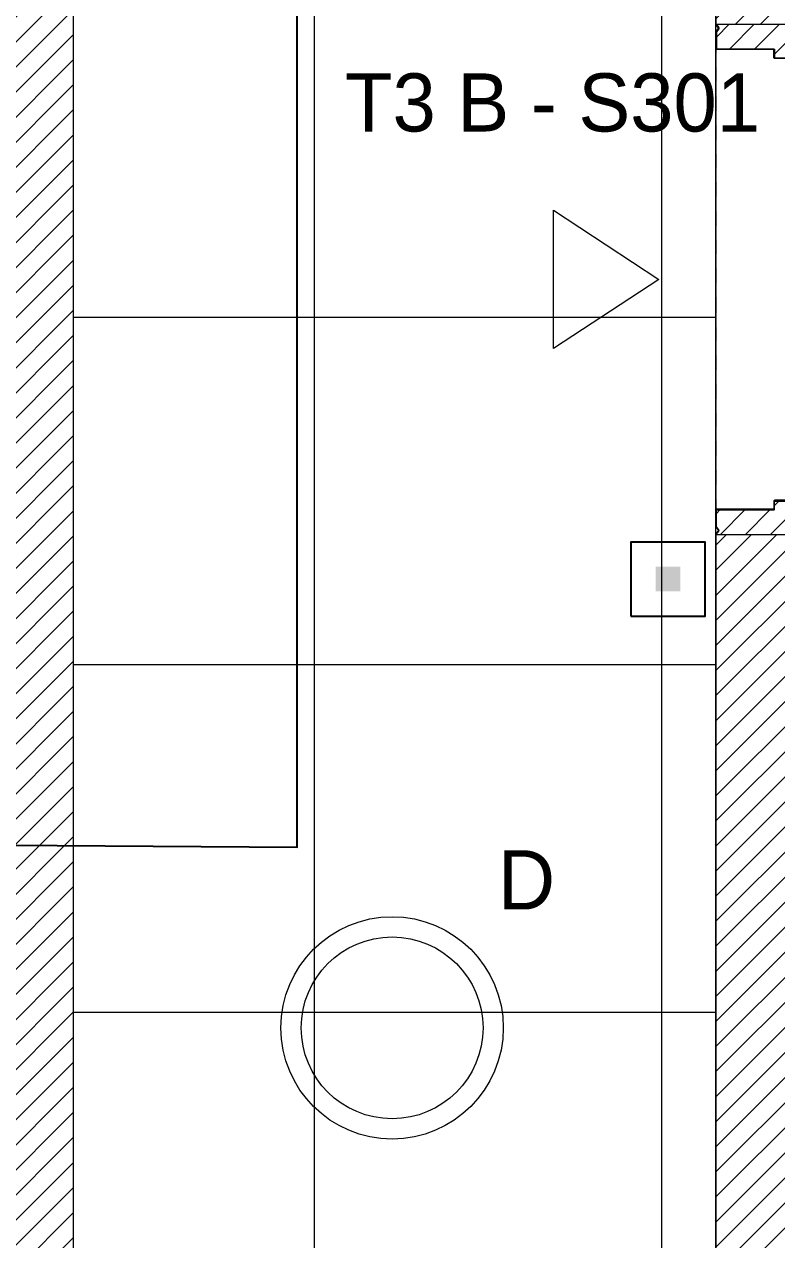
# Model space of a CAD drawing. Header units: centimetres. Extents: x 2191 to 12545, y -680 to 18662.
# Drawn here: x 8419.8 to 8572, y 7931.1 to 8177 of the extents above; entities that cross this region are included whole.
import ezdxf

# ---------------------------------------------------------------- set-up
doc = ezdxf.new("R2010")
doc.units = ezdxf.units.CM
doc.linetypes.add('Style de ligne -13', pattern=[0.147638, 0.098425, -0.049213])
for name, color, linetype in [('B GÈnÈral_Hatch', 252, 'Continuous'), ('B Général', 252, 'Continuous'), ('C ANNOTATIONS-prestations', 252, 'Continuous'), ('C ANNOTATIONS-prestations_Hatch', 252, 'Continuous'), ('C ANNOTATIONS-texte', 252, 'Continuous')]:
    doc.layers.add(name, color=color, linetype=linetype)
doc.layers.add('prlm-ELEC-CFO', color=1, linetype='Continuous', lineweight=25)
doc.layers.add('prlm-GAZ', color=2, linetype='Continuous', lineweight=25)
doc.styles.add('Eurostile (bold)', font='Eurostib.TTF')
doc.styles.add('prlm-elec-cfo', font='comic.ttf', dxfattribs={"height": 12})
pattern_1 = [(45, (-631.1073, 4809.0284), (2.4253472, -2.6458333), [])]
pattern_2 = [(45, (0, 0), (2.4253472, -2.6458333), [])]

# ---------------------------------------------------------------- blocks, each defined once
blk = doc.blocks.new('xi.BSO')
at = {"layer": 'prlm-ELEC-CFO', "lineweight": 5}
blk.add_hatch(color=0, dxfattribs=at).paths.add_polyline_path([(-2.5, -2.5), (2.5, -2.5), (2.5, 2.5), (-2.5, 2.5)])
at = {"layer": 'prlm-ELEC-CFO', "color": 0, "flags": 128}
blk.add_lwpolyline([(-7.5, -7.5), (7.5, -7.5), (7.5, 7.5), (-7.5, 7.5)], close=True, dxfattribs=at)
blk = doc.blocks.new('xi.lumD')
at = {"layer": 'prlm-ELEC-CFO', "color": 0, "linetype": 'ByBlock', "lineweight": 13}
for radius in [22.49, 18.39]:
    blk.add_circle((0, 0), radius, dxfattribs=at)

msp = doc.modelspace()

# ---------------------------------------------------------------- hatches: boundary and pattern name
at = {"layer": 'B GÈnÈral_Hatch', "linetype": 'Continuous', "lineweight": 5}
h = msp.add_hatch(dxfattribs=at)
h.set_pattern_fill('50_BETON', style=0, pattern_type=2)
h.set_pattern_definition(pattern_1)
h.paths.add_polyline_path([(8411.69, 7856.22), (8429.69, 7874.22), (8429.69, 8364.92), (8411.69, 8364.92)])
h = msp.add_hatch(dxfattribs=at)
h.set_pattern_fill('50_BETON', style=0, pattern_type=2)
h.set_pattern_definition(pattern_1)
h.paths.add_polyline_path([(8577.69, 8177), (8577.69, 8340.42), (8559.69, 8360.42), (8559.69, 8177)])
h = msp.add_hatch(dxfattribs=at)
h.set_pattern_fill('50_BETON', style=0, pattern_type=2)
h.set_pattern_definition(pattern_2)
edge = h.paths.add_edge_path()
edge.add_line((8559.74, 8177), (8560.32, 8176.34))
edge.add_line((8560.32, 8176.34), (8560.32, 8176.33))
edge.add_arc((8560.17, 8176.2), 0.2, -41.0091, 41.0091, ccw=False)
edge.add_line((8560.32, 8176.07), (8560.32, 8176.06))
edge.add_line((8560.32, 8176.06), (8559.83, 8175.5))
edge.add_line((8559.83, 8175.5), (8559.83, 8175.5))
edge.add_arc((8559.87, 8175.47), 0.05, 138.9909, 180)
edge.add_line((8559.82, 8175.47), (8559.82, 8175.47))
edge.add_line((8559.82, 8175.47), (8559.82, 8172.1))
edge.add_line((8559.82, 8172.1), (8559.82, 8172.1))
edge.add_arc((8559.86, 8172.1), 0.0435, 180, 270)
edge.add_line((8559.86, 8172.05), (8571.38, 8172.05))
edge.add_arc((8571.38, 8171.88), 0.174, 0, 90, ccw=False)
edge.add_line((8571.56, 8171.88), (8571.56, 8171.85))
edge.add_line((8571.56, 8171.85), (8571.56, 8170.3))
edge.add_line((8571.56, 8170.3), (8571.56, 8170.3))
edge.add_arc((8571.6, 8170.3), 0.0435, 180, 270)
edge.add_line((8571.6, 8170.25), (8574.65, 8170.25))
edge.add_arc((8574.65, 8170.3), 0.0435, 270, 360)
edge.add_line((8574.69, 8170.3), (8574.69, 8170.3))
edge.add_line((8574.69, 8170.3), (8574.69, 8171.85))
edge.add_line((8574.69, 8171.85), (8574.69, 8171.88))
edge.add_arc((8574.86, 8171.88), 0.174, 90, 180, ccw=False)
edge.add_line((8574.86, 8172.05), (8577.52, 8172.05))
edge.add_arc((8577.52, 8172.1), 0.0435, 270, 360)
edge.add_line((8577.56, 8172.1), (8577.56, 8172.1))
edge.add_line((8577.56, 8172.1), (8577.56, 8175.47))
edge.add_line((8577.56, 8175.47), (8577.56, 8175.47))
edge.add_arc((8577.51, 8175.47), 0.05, 0, 41.0091)
edge.add_line((8577.55, 8175.5), (8577.55, 8175.5))
edge.add_line((8577.55, 8175.5), (8577.06, 8176.06))
edge.add_line((8577.06, 8176.06), (8577.05, 8176.07))
edge.add_arc((8577.2, 8176.2), 0.2, 143.0967, 221.0091, ccw=False)
edge.add_line((8577.05, 8176.32), (8577.05, 8176.33))
edge.add_line((8577.05, 8176.33), (8577.5, 8176.84))
edge.add_line((8577.5, 8176.84), (8577.5, 8176.84))
edge.add_line((8577.5, 8176.84), (8577.64, 8177))
edge.add_line((8577.64, 8177), (8559.74, 8177))
h = msp.add_hatch(dxfattribs=at)
h.set_pattern_fill('50_BETON', style=0, pattern_type=2)
h.set_pattern_definition(pattern_2)
edge = h.paths.add_edge_path()
edge.add_line((8559.74, 8073.8), (8560.32, 8074.47))
edge.add_line((8560.32, 8074.47), (8560.32, 8074.48))
edge.add_arc((8560.17, 8074.61), 0.2, 318.9909, 401.0091)
edge.add_line((8560.32, 8074.74), (8560.32, 8074.75))
edge.add_line((8560.32, 8074.75), (8559.83, 8075.31))
edge.add_line((8559.83, 8075.31), (8559.83, 8075.31))
edge.add_arc((8559.87, 8075.34), 0.05, 180, 221.0091, ccw=False)
edge.add_line((8559.82, 8075.34), (8559.82, 8075.34))
edge.add_line((8559.82, 8075.34), (8559.82, 8078.7))
edge.add_line((8559.82, 8078.7), (8559.82, 8078.71))
edge.add_arc((8559.86, 8078.71), 0.0435, 90, 180, ccw=False)
edge.add_line((8559.86, 8078.75), (8571.38, 8078.75))
edge.add_arc((8571.38, 8078.93), 0.174, 270, 360)
edge.add_line((8571.56, 8078.93), (8571.56, 8078.95))
edge.add_line((8571.56, 8078.95), (8571.56, 8080.5))
edge.add_line((8571.56, 8080.5), (8571.56, 8080.51))
edge.add_arc((8571.6, 8080.51), 0.0435, 90, 180, ccw=False)
edge.add_line((8571.6, 8080.55), (8574.65, 8080.55))
edge.add_arc((8574.65, 8080.51), 0.0435, 0, 90, ccw=False)
edge.add_line((8574.69, 8080.51), (8574.69, 8080.5))
edge.add_line((8574.69, 8080.5), (8574.69, 8078.95))
edge.add_line((8574.69, 8078.95), (8574.69, 8078.93))
edge.add_arc((8574.86, 8078.93), 0.174, 180, 270)
edge.add_line((8574.86, 8078.75), (8577.52, 8078.75))
edge.add_arc((8577.52, 8078.71), 0.0435, 0, 90, ccw=False)
edge.add_line((8577.56, 8078.71), (8577.56, 8078.7))
edge.add_line((8577.56, 8078.7), (8577.56, 8075.34))
edge.add_line((8577.56, 8075.34), (8577.56, 8075.34))
edge.add_arc((8577.51, 8075.34), 0.05, 318.9909, 360, ccw=False)
edge.add_line((8577.55, 8075.31), (8577.55, 8075.31))
edge.add_line((8577.55, 8075.31), (8577.06, 8074.75))
edge.add_line((8577.06, 8074.75), (8577.05, 8074.74))
edge.add_arc((8577.2, 8074.61), 0.2, 138.9909, 216.9033)
edge.add_line((8577.05, 8074.49), (8577.05, 8074.48))
edge.add_line((8577.05, 8074.48), (8577.5, 8073.97))
edge.add_line((8577.5, 8073.97), (8577.5, 8073.97))
edge.add_line((8577.5, 8073.97), (8577.64, 8073.8))
edge.add_line((8577.64, 8073.8), (8559.74, 8073.8))
h = msp.add_hatch(dxfattribs=at)
h.set_pattern_fill('50_BETON', style=0, pattern_type=2)
h.set_pattern_definition(pattern_1)
h.paths.add_polyline_path([(8559.69, 7289.52), (8577.69, 7305.52), (8577.69, 8073.8), (8559.69, 8073.8)])
at = {"layer": 'C ANNOTATIONS-prestations_Hatch', "linetype": 'Continuous', "lineweight": 9, "true_color": 0x989898}
h = msp.add_hatch(dxfattribs=at)
h.set_pattern_fill('DALETTES TERRASSE 50X50', color=252, scale=1.406016, style=0, pattern_type=2)
h.set_pattern_definition([(0, (8900.25, 8961.325), (4e-15, -70.3008), []), (270, (8900.25, 8961.325), (70.3008, 0), [])])
h.paths.add_polyline_path([(8429.69, 9091.33), (8429.69, 7874.22), (8559.69, 7874.22), (8559.69, 8360.42), (8583.34, 8360.42), (8583.34, 8525.42), (8558.38, 8525.42), (8558.38, 8946.42), (9181.69, 8946.42), (9181.69, 8961.44), (10800.34, 8961.33), (10800.34, 9091.33)])

# ---------------------------------------------------------------- linework, layer by layer
at = {"layer": 'B Général', "color": 7, "linetype": 'Continuous', "lineweight": 18}
for p, q in [((8429.69, 8364.92), (8429.69, 7874.22)), ((8559.69, 8360.42), (8559.69, 8177)), ((8559.69, 8073.8), (8559.69, 7874.22))]:
    msp.add_line(p, q, dxfattribs=at)
at = {"layer": 'B Général', "color": 7, "linetype": 'Continuous', "lineweight": 5}
for p, q in [((8429.69, 8364.92), (8429.69, 7874.22)), ((8559.69, 8360.42), (8559.69, 8177)), ((8559.69, 8177), (8577.69, 8177)), ((8559.69, 8073.8), (8559.69, 7874.22)), ((8559.69, 8073.8), (8577.69, 8073.8))]:
    msp.add_line(p, q, dxfattribs=at)
at = {"layer": 'B Général', "linetype": 'Style de ligne -13', "lineweight": 5}
msp.add_line((8559.69, 8172.1), (8559.69, 8078.7), dxfattribs=at)
at = {"layer": 'B Général', "color": 49, "linetype": 'Continuous', "lineweight": 5}
for p, q in [((8526.84, 8111.4), (8526.84, 8139.4)), ((8526.84, 8139.4), (8548.19, 8125.4)), ((8548.19, 8125.4), (8526.84, 8111.4))]:
    msp.add_line(p, q, dxfattribs=at)
at = {"layer": 'B Général', "linetype": 'Continuous', "lineweight": 5, "flags": 128}
for points in [[(8574.65, 8170.1), (8571.6, 8170.1, -0.414214), (8571.43, 8170.28), (8571.43, 8170.3), (8571.43, 8171.85), (8571.43, 8171.86, 0.414214), (8571.38, 8171.9), (8559.86, 8171.9, -0.414214), (8559.69, 8172.08), (8559.69, 8172.1), (8559.69, 8175.47), (8559.69, 8175.47, -0.18087), (8559.74, 8175.6), (8559.74, 8175.61), (8560.22, 8176.16), (8560.23, 8176.17, 0.373975), (8560.23, 8176.23), (8560.22, 8176.23), (8559.65, 8176.9), (8559.74, 8177), (8560.32, 8176.34), (8560.32, 8176.33, -0.373975), (8560.32, 8176.07), (8560.32, 8176.06), (8559.83, 8175.5), (8559.83, 8175.5, 0.18087), (8559.82, 8175.47), (8559.82, 8175.47), (8559.82, 8172.1), (8559.82, 8172.1, 0.414214), (8559.86, 8172.05), (8571.38, 8172.05, -0.414214), (8571.56, 8171.88), (8571.56, 8171.85), (8571.56, 8170.3), (8571.56, 8170.3, 0.414214), (8571.6, 8170.25), (8574.65, 8170.25, 0.414214)], [(8574.65, 8080.7), (8571.6, 8080.7, 0.414214), (8571.43, 8080.53), (8571.43, 8080.5), (8571.43, 8078.95), (8571.43, 8078.95, -0.414214), (8571.38, 8078.9), (8559.86, 8078.9, 0.414214), (8559.69, 8078.73), (8559.69, 8078.7), (8559.69, 8075.34), (8559.69, 8075.34, 0.18087), (8559.74, 8075.2), (8559.74, 8075.2), (8560.22, 8074.65), (8560.23, 8074.64, -0.373975), (8560.23, 8074.58), (8560.22, 8074.58), (8559.65, 8073.91), (8559.74, 8073.8), (8560.32, 8074.47), (8560.32, 8074.48, 0.373975), (8560.32, 8074.74), (8560.32, 8074.75), (8559.83, 8075.31), (8559.83, 8075.31, -0.18087), (8559.82, 8075.34), (8559.82, 8075.34), (8559.82, 8078.7), (8559.82, 8078.71, -0.414214), (8559.86, 8078.75), (8571.38, 8078.75, 0.414214), (8571.56, 8078.93), (8571.56, 8078.95), (8571.56, 8080.5), (8571.56, 8080.51, -0.414214), (8571.6, 8080.55), (8574.65, 8080.55, -0.414214)]]:
    msp.add_lwpolyline(points, format="xyb", dxfattribs=at)
at = {"layer": 'C ANNOTATIONS-prestations', "color": 7, "linetype": 'Continuous', "lineweight": 5, "flags": 128}
msp.add_lwpolyline([(8429.69, 9091.33), (8429.69, 7874.22), (8559.69, 7874.22), (8559.69, 8360.42), (8583.34, 8360.42), (8583.34, 8525.42), (8558.38, 8525.42), (8558.38, 8946.42), (9181.69, 8946.42), (9181.69, 8961.44), (10800.34, 8961.33), (10800.34, 9091.33)], close=True, dxfattribs=at)
at = {"layer": 'prlm-GAZ'}
msp.add_lwpolyline([(8368.21, 8011.28), (8474.99, 8010.55), (8474.99, 9001.76), (8663.25, 9001.76), (8752.65, 8893.54)], dxfattribs=at)

# ---------------------------------------------------------------- block references
at = {"layer": 'prlm-ELEC-CFO'}
msp.add_blockref('xi.BSO', (8550.03, 8064.76), dxfattribs=at)
at = {"layer": 'prlm-ELEC-CFO', "rotation": 90}
msp.add_blockref('xi.lumD', (8494.21, 7973.97), dxfattribs=at)

# ---------------------------------------------------------------- texts
at = {"layer": 'C ANNOTATIONS-texte', "color": 7, "insert": (8568.63, 8167.08), "char_height": 11.765, "width": 114.9818, "attachment_point": 3, "line_spacing_factor": 0.894142, "style": 'Eurostile (bold)'}
msp.add_mtext('T3{\\fEurostile|b0|i0|c0|p0; }B{\\fEurostile|b0|i0|c0|p0; - S301}', dxfattribs=at)

# ---------------------------------------------------------------- next in the draw order: texts
at = {"layer": 'prlm-ELEC-CFO', "lineweight": 20, "insert": (8521.4, 8009.92), "char_height": 12, "attachment_point": 2, "line_spacing_factor": 0.8, "style": 'prlm-elec-cfo', "bg_fill": 3, "box_fill_scale": 0.95, "bg_fill_color": 256, "bg_fill_transparency": 0}
msp.add_mtext('D', dxfattribs=at)

doc.saveas('drawing.dxf')
